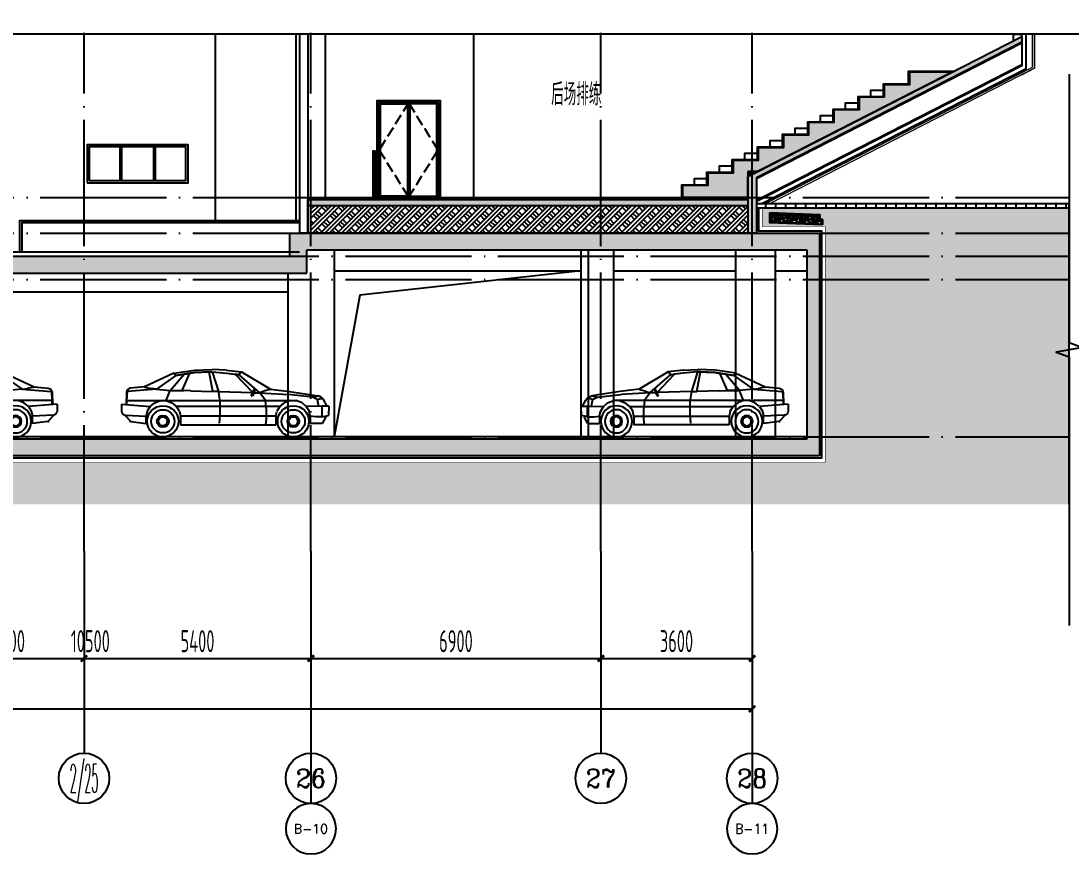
# Model space of a CAD drawing. Extents: x -473190 to 2138458, y -81875 to 2633646.
# Drawn here: x 1338415 to 1363403, y 134599 to 154413 of the extents above; entities that cross this region are included whole.
import ezdxf
from ezdxf.enums import TextEntityAlignment as Align

# ---------------------------------------------------------------- set-up
doc = ezdxf.new("R2010")
doc.units = 0
doc.header["$LTSCALE"] = 1000
doc.linetypes.add('DASH', pattern=[0.35, 0.25, -0.1])
doc.linetypes.add('DOTE', pattern=[2.42, 2, -0.2, 0.02, -0.2])
for name, color, linetype in [('A-DIM_SYMB', 3, 'Continuous'), ('A-PUB_HATCH', 8, 'Continuous'), ('A-ROOM_NAME', 23, 'Continuous'), ('A-S_WALL', 9, 'Continuous'), ('A-S_WINDOW', 4, 'Continuous'), ('A-SURFACE', 6, 'Continuous'), ('A-WALL', 2, 'Continuous'), ('A-可见线', 7, 'Continuous'), ('AXIS', 3, 'Continuous'), ('AXIS_TEXT', 7, 'Continuous'), ('DIM_SYMB', 3, 'Continuous'), ('DOTE', 1, 'DOTE'), ('E_LINE', 7, 'Continuous'), ('HATCH_H', 251, 'Continuous'), ('PUB_HATCH', 8, 'Continuous'), ('铺地１', 44, 'DOTE')]:
    doc.layers.add(name, color=color, linetype=linetype)
doc.layers.add('A-PLAN-DECO', color=150, linetype='Continuous', lineweight=9)
doc.layers.add('A-PLAN-line', color=152, linetype='Continuous', lineweight=5)
doc.styles.add('8B2_02', font='tssdeng.shx', dxfattribs={"width": 0.6, "bigfont": 'TSSDCHN.shx'})
doc.styles.add('_TCH_AXIS', font='COMPLEX', dxfattribs={"bigfont": 'GBCBIG'})
doc.styles.add('_TCH_DIM_T3', font='tssdeng.shx', dxfattribs={"width": 0.564706, "bigfont": '@@@tssdchn.shx'})
doc.styles.add('COMPLEX', font='COMPLEX.shx', dxfattribs={"width": 0.65})
doc.styles.get("Standard").update_dxf_attribs({"font": 'gbenor.shx', "bigfont": 'gbcbig.shx'})
doc.dimstyles.new('_TCH_ARCH&&150', dxfattribs={"dimtxt": 525, "dimasz": 150, "dimexe": 375, "dimexo": 450, "dimgap": 150, "dimtad": 1, "dimdec": 0, "dimzin": 0, "dimdsep": 46, "dimtxsty": '_TCH_DIM_T3', "dimblk": 'ARCHTICK', "dimcen": 0.09, "dimclrt": 7, "dimazin": 2, "dimtfac": 1, "dimtdec": 0, "dimtix": 1, "dimtmove": 2, "dimatfit": 3, "dimfxl": 0, "dimtolj": 1, "dimtzin": 0, "dimarcsym": 0})

# ---------------------------------------------------------------- blocks, each defined once
blk = doc.blocks.new('_AXISO')
blk.add_circle((0, 0), 0.5)
at = {"layer": 'AXIS_TEXT', "style": 'COMPLEX', "width": 1.041667}
blk.add_attdef('A', text='', height=0.56, dxfattribs=at).set_placement((-0.25, -0.28), (0.25, -0.28), align=Align.FIT)
blk = doc.blocks.new('A$C5D3958DE')
at = {"layer": 'A-S_WINDOW'}
for points in [[(0, 0), (2400, 0), (2400, 900), (0, 900)], [(50, 50), (2350, 50), (2350, 850), (50, 850)], [(825, 850), (775, 850), (775, 50), (825, 50)], [(1625, 850), (1575, 850), (1575, 50), (1625, 50)]]:
    blk.add_lwpolyline(points, close=True, dxfattribs=at)
blk = doc.blocks.new('A$C51692D99')
at = {"layer": 'A-S_WALL', "color": 8, "linetype": 'DASH'}
blk.add_lwpolyline([(-750, -50), (-1450, -1175), (-750, -2300), (-50, -1175), (-750, -50)], dxfattribs=at)
at = {"layer": 'A-S_WINDOW'}
for points in [[(-1500, -2300), (-1500, 0), (0, 0), (0, -2300)], [(-1450, -2300), (-1450, -50), (-50, -50), (-50, -2300)], [(-1420, -80), (-780, -80), (-780, -2270), (-1420, -2270)], [(-720, -2270), (-80, -2270), (-80, -80), (-720, -80)]]:
    blk.add_lwpolyline(points, close=True, dxfattribs=at)
blk.add_lwpolyline([(-750, -2300), (-750, -50)], dxfattribs=at)
blk = doc.blocks.new('A$C0F091ED5')
at = {"layer": 'A-PUB_HATCH'}
for points in [[(10533, 8463), (10600, 8390), (16920, 11616), (16920, 11751), (10600, 8525)], [(10400, 8543), (10400, 8474), (10533, 8463), (10600, 8525), (10600, 8543)], [(10533, 8463), (10400, 8474), (10400, 7076), (10600, 7076), (10600, 8390)]]:
    blk.add_hatch(color=256, dxfattribs=at).paths.add_polyline_path(points)
at = {"layer": 'A-S_WALL'}
h = blk.add_hatch(dxfattribs=at)
h.set_pattern_fill('混凝土', color=252, scale=50)
h.set_pattern_definition([(50, (-95741.4, 11596.7), (358.6301, -31.3761), [37.5, -412.5]), (355, (-95741.4, 11596.7), (-69.3757, 376.0961), [30, -330]), (100.4514, (-95711.5, 11594.07), (289.2547, 344.7198), [31.8701, -350.571]), (46.1842, (-95741.4, 11696.7), (533.6205, -82.7595), [56.25, -618.75]), (96.6356, (-95696.9, 11689.8), (467.3314, 487.059), [47.8051, -525.8565]), (351.1842, (-95741.4, 11696.7), (467.331, 487.0593), [45, -495]), (21, (-95691.4, 11671.7), (298.4535, -201.30945), [37.5, -412.5]), (326, (-95691.4, 11671.7), (121.6577, 362.575), [30, -330]), (71.4514, (-95666.5, 11654.9), (420.1113, 161.2652), [31.8701, -350.571]), (37.5, (-95741.39, 11596.69), (6.07993, 166.44693), [0, -326, 0, -335, 0, -331.25]), (7.5, (-95741.39, 11596.69), (131.53477, 197.20586), [0, -191, 0, -318.5, 0, -126.25]), (327.5, (-95852.89, 11596.69), (266.91122, -11.27744), [0, -125, 0, -390, 0, -517.5]), (317.5, (-95902.89, 11596.69), (291.5931, 50.0525), [0, -162.5, 0, -259, 0, -367.5])])
h.paths.add_polyline_path([(-75, 7876), (10400, 7876), (10400, 7776), (10400, 7726), (-75, 7726)])
at = {"layer": 'A-SURFACE'}
h = blk.add_hatch(color=8, dxfattribs=at)
h.dxf.hatch_style = 1
h.paths.add_polyline_path([(8845, 7926), (10397, 7926), (10397, 8423), (15262, 10906), (14245, 10906), (14245, 10606), (13645, 10606), (13645, 10307), (13045, 10306), (13045, 10006), (12445, 10006), (12445, 9706), (11845, 9706), (11845, 9406), (11245, 9406), (11245, 9106), (10645, 9106), (10645, 8806), (10045, 8806), (10045, 8506), (9445, 8506), (9445, 8206), (8845, 8206)])
at = {"layer": 'A-可见线'}
h = blk.add_hatch(dxfattribs=at)
h.set_pattern_fill('夯实土壤', color=8, scale=50)
h.set_pattern_definition([(45, (-95682.4, 11596.7), (-198.697, 198.697), []), (45, (-95577.4, 11596.7), (-198.697, 198.697), []), (45, (-95472.4, 11596.7), (-198.697, 198.697), []), (135, (-95682.4, 11596.7), (-198.697, -198.697), [132.5, -148.5]), (135, (-95629.9, 11649.2), (-198.697, -198.697), [132.5, -148.5]), (135, (-95577.4, 11701.7), (-198.697, -198.697), [132.5, -148.5])])
h.paths.add_polyline_path([(6900, 7726), (0, 7726), (0, 7076), (300, 7076), (6900, 7076)])
h.paths.add_polyline_path([(10400, 7726), (6900, 7726), (6900, 7076), (10200, 7076), (10400, 7076)])
at = {"layer": 'A-DIM_SYMB'}
blk.add_lwpolyline([(20472, 11806), (-31861, 11806), (-31976, 11491), (-32087, 12121), (-32199, 11806), (-84533, 11806)], dxfattribs=at)
at = {"layer": 'A-PLAN-DECO'}
for points in [[(10804, 7776), (17170, 11026), (17170, 11806)], [(17220, 11806), (17220, 10996), (10914, 7776)]]:
    blk.add_lwpolyline(points, dxfattribs=at)
at = {"layer": 'A-PLAN-line'}
for points in [[(16897, 10887), (17170, 11026), (17170, 11806)], [(16920, 10843), (17220, 10996), (17220, 11806)]]:
    blk.add_lwpolyline(points, dxfattribs=at)
at = {"layer": 'A-S_WALL', "color": 7}
blk.add_lwpolyline([(-2275, 7376), (-2275, 11806)], dxfattribs=at)
at = {"layer": 'A-S_WALL'}
for points in [[(-350, 7376), (-350, 11806)], [(350, 7926), (350, 11806)], [(3875, 7926), (3875, 11806)]]:
    blk.add_lwpolyline(points, dxfattribs=at)
at = {"layer": 'A-S_WALL', "color": 5}
blk.add_lwpolyline([(1525, 7926), (1525, 9026), (1475, 9026), (1475, 7926)], close=True, dxfattribs=at)
at = {"layer": 'A-S_WINDOW'}
for points in [[(1575, 7926), (1575, 10226), (3075, 10226), (3075, 7926)], [(-5325, 8276), (-2925, 8276), (-2925, 9176), (-5325, 9176)]]:
    blk.add_lwpolyline(points, close=True, dxfattribs=at)
at = {"layer": 'A-SURFACE'}
blk.add_line((17020, 11667), (17020, 11806), dxfattribs=at)
for points in [[(10718, 7776), (17020, 10994), (17020, 11667)], [(15302, 10926), (15082, 10814), (10397, 8423), (10397, 7926), (8825, 7926), (8825, 8226), (9425, 8226), (9425, 8526), (10025, 8526), (10025, 8826), (10625, 8826), (10625, 9126), (11225, 9126), (11225, 9426), (11825, 9426), (11825, 9726), (12425, 9726), (12425, 10026), (13025, 10026), (13025, 10326), (13625, 10326), (13625, 10626), (14225, 10626), (14225, 10926), (15302, 10926)], [(8845, 7926), (10397, 7926), (10397, 8423), (15262, 10906), (14245, 10906), (14245, 10606), (13645, 10606), (13645, 10307), (13045, 10306), (13045, 10006), (12445, 10006), (12445, 9706), (11845, 9706), (11845, 9406), (11245, 9406), (11245, 9106), (10645, 9106), (10645, 8806), (10045, 8806), (10045, 8506), (9445, 8506), (9445, 8206), (8845, 8206), (8845, 7926)]]:
    blk.add_lwpolyline(points, dxfattribs=at)
at = {"layer": 'A-SURFACE', "color": 8}
for points in [[(13325, 10326), (13325, 10476), (13625, 10476)], [(12725, 10026), (12725, 10176), (13025, 10176)], [(12125, 9726), (12125, 9876), (12425, 9876)], [(11525, 9426), (11525, 9576), (11825, 9576)], [(10925, 9126), (10925, 9276), (11225, 9276)], [(10325, 8826), (10325, 8976), (10625, 8976)], [(9725, 8526), (9725, 8676), (10025, 8676)], [(9125, 8226), (9125, 8376), (9425, 8376)]]:
    blk.add_lwpolyline(points, dxfattribs=at)
at = {"layer": 'A-WALL'}
for p, q in [((-275, 11806), (-275, 7076)), ((-75, 11806), (-275, 11806)), ((-75, 11806), (-75, 7076)), ((10600, 8525), (16920, 11751)), ((16720, 11649), (16720, 11806)), ((16720, 11806), (16920, 11806)), ((16920, 11751), (16920, 11806)), ((16920, 11751), (16920, 11616)), ((10600, 8390), (16920, 11616)), ((10400, 8543), (10400, 8474)), ((10600, 8543), (10400, 8543)), ((10600, 8543), (10600, 8525)), ((10400, 8474), (10400, 7076)), ((10600, 8390), (10600, 7076)), ((-75, 7076), (-275, 7076)), ((10600, 7076), (10400, 7076))]:
    blk.add_line(p, q, dxfattribs=at)
at = {"layer": 'A-可见线', "color": 4}
for p, q in [((16920, 11616), (10600, 8390)), ((16920, 11594), (10600, 8367)), ((16920, 11077), (10600, 7851))]:
    blk.add_line(p, q, dxfattribs=at)
at = {"layer": 'A-可见线'}
blk.add_lwpolyline([(-275, 6626), (-14425, 6626)], dxfattribs=at)
at = {"layer": 'A-可见线', "color": 4}
blk.add_lwpolyline([(16920, 11616), (16920, 11055), (10600, 7829)], dxfattribs=at)
at = {"layer": 'A-可见线', "color": 6}
blk.add_lwpolyline([(-75, 7926), (10400, 7926)], dxfattribs=at)
at = {"layer": 'A-可见线', "color": 8}
for points in [[(-75, 7076), (-75, 7876), (10400, 7876), (10400, 7776), (10400, 7076)], [(-75, 7876), (10400, 7876), (10400, 7776), (10400, 7726), (-75, 7726)]]:
    blk.add_lwpolyline(points, close=True, dxfattribs=at)
at = {"layer": 'A-可见线', "color": 5}
for points in [[(-6925, 6626), (-6925, 7376), (-275, 7376)], [(-6875, 6626), (-6875, 7326), (-275, 7326)]]:
    blk.add_lwpolyline(points, dxfattribs=at)
at = {"layer": 'A-S_WALL'}
for name, p in [('A$C51692D99', (3075, 10228)), ('A$C5D3958DE', (-5325, 8276))]:
    blk.add_blockref(name, p, dxfattribs=at)
at = {"layer": 'A-ROOM_NAME', "style": '8B2_02', "width": 0.6}
blk.add_text('后场排练', height=525, dxfattribs=at).set_placement((5716, 10116))
blk = doc.blocks.new('_ArchTick')
at = {"color": 0, "linetype": 'ByBlock', "const_width": 0.4}
blk.add_lwpolyline([(-0.5, -0.5), (0.5, 0.5)], dxfattribs=at)
blk = doc.blocks.new('*D3423')
at = {"layer": 'AXIS', "color": 0, "lineweight": -2, "transparency": 16777216}
for p, q in [((1336315, 141349), (1336315, 138874)), ((1339915, 141349), (1339915, 138874)), ((1336315, 139249), (1339915, 139249))]:
    blk.add_line(p, q, dxfattribs=at)
at = {"layer": 'Defpoints', "color": 0, "transparency": 16777216}
for p in [(1336315, 141799), (1339915, 141799), (1339915, 139249)]:
    blk.add_point(p, dxfattribs=at)
at = {"layer": 'AXIS', "color": 0, "lineweight": -2, "transparency": 16777216, "xscale": 150, "yscale": 150, "zscale": 150, "rotation": 180}
blk.add_blockref('_ArchTick', (1336315, 139249), dxfattribs=at)
at = {"layer": 'AXIS', "color": 0, "lineweight": -2, "transparency": 16777216, "xscale": 150, "yscale": 150, "zscale": 150}
blk.add_blockref('_ArchTick', (1339915, 139249), dxfattribs=at)
at = {"layer": 'AXIS', "color": 7, "transparency": 16777216, "insert": (1338115, 139661), "char_height": 525, "attachment_point": 5, "style": '_TCH_DIM_T3'}
blk.add_mtext('\\A1;3600', dxfattribs=at)
blk = doc.blocks.new('*D3424')
at = {"layer": 'AXIS', "color": 0, "lineweight": -2, "transparency": 16777216}
for p, q in [((1339915, 141349), (1339915, 138874)), ((1345315, 141349), (1345315, 138874)), ((1339915, 139249), (1345315, 139249))]:
    blk.add_line(p, q, dxfattribs=at)
at = {"layer": 'Defpoints', "color": 0, "transparency": 16777216}
for p in [(1339915, 141799), (1345315, 141799), (1345315, 139249)]:
    blk.add_point(p, dxfattribs=at)
at = {"layer": 'AXIS', "color": 0, "lineweight": -2, "transparency": 16777216, "xscale": 150, "yscale": 150, "zscale": 150, "rotation": 180}
blk.add_blockref('_ArchTick', (1339915, 139249), dxfattribs=at)
at = {"layer": 'AXIS', "color": 0, "lineweight": -2, "transparency": 16777216, "xscale": 150, "yscale": 150, "zscale": 150}
blk.add_blockref('_ArchTick', (1345315, 139249), dxfattribs=at)
at = {"layer": 'AXIS', "color": 7, "transparency": 16777216, "insert": (1342615, 139661), "char_height": 525, "attachment_point": 5, "style": '_TCH_DIM_T3'}
blk.add_mtext('\\A1;5400', dxfattribs=at)
blk = doc.blocks.new('*D3425')
at = {"layer": 'AXIS', "color": 0, "lineweight": -2, "transparency": 16777216}
for p, q in [((1345315, 141349), (1345315, 138874)), ((1352215, 141349), (1352215, 138874)), ((1345315, 139249), (1352215, 139249))]:
    blk.add_line(p, q, dxfattribs=at)
at = {"layer": 'Defpoints', "color": 0, "transparency": 16777216}
for p in [(1345315, 141799), (1352215, 141799), (1352215, 139249)]:
    blk.add_point(p, dxfattribs=at)
at = {"layer": 'AXIS', "color": 0, "lineweight": -2, "transparency": 16777216, "xscale": 150, "yscale": 150, "zscale": 150, "rotation": 180}
blk.add_blockref('_ArchTick', (1345315, 139249), dxfattribs=at)
at = {"layer": 'AXIS', "color": 0, "lineweight": -2, "transparency": 16777216, "xscale": 150, "yscale": 150, "zscale": 150}
blk.add_blockref('_ArchTick', (1352215, 139249), dxfattribs=at)
at = {"layer": 'AXIS', "color": 7, "transparency": 16777216, "insert": (1348765, 139661), "char_height": 525, "attachment_point": 5, "style": '_TCH_DIM_T3'}
blk.add_mtext('\\A1;6900', dxfattribs=at)
blk = doc.blocks.new('*D3426')
at = {"layer": 'AXIS', "color": 0, "lineweight": -2, "transparency": 16777216}
for p, q in [((1352215, 141349), (1352215, 138874)), ((1355815, 141349), (1355815, 138874)), ((1352215, 139249), (1355815, 139249))]:
    blk.add_line(p, q, dxfattribs=at)
at = {"layer": 'Defpoints', "color": 0, "transparency": 16777216}
for p in [(1352215, 141799), (1355815, 141799), (1355815, 139249)]:
    blk.add_point(p, dxfattribs=at)
at = {"layer": 'AXIS', "color": 0, "lineweight": -2, "transparency": 16777216, "xscale": 150, "yscale": 150, "zscale": 150, "rotation": 180}
blk.add_blockref('_ArchTick', (1352215, 139249), dxfattribs=at)
at = {"layer": 'AXIS', "color": 0, "lineweight": -2, "transparency": 16777216, "xscale": 150, "yscale": 150, "zscale": 150}
blk.add_blockref('_ArchTick', (1355815, 139249), dxfattribs=at)
at = {"layer": 'AXIS', "color": 7, "transparency": 16777216, "insert": (1354015, 139661), "char_height": 525, "attachment_point": 5, "style": '_TCH_DIM_T3'}
blk.add_mtext('\\A1;3600', dxfattribs=at)
blk = doc.blocks.new('*D3427')
at = {"layer": 'AXIS', "color": 0, "lineweight": -2, "transparency": 16777216}
for p, q in [((1262645, 141349), (1262645, 137674)), ((1355815, 141349), (1355815, 137674)), ((1262645, 138049), (1355815, 138049))]:
    blk.add_line(p, q, dxfattribs=at)
at = {"layer": 'Defpoints', "color": 0, "transparency": 16777216}
for p in [(1262645, 141799), (1355815, 141799), (1355815, 138049)]:
    blk.add_point(p, dxfattribs=at)
at = {"layer": 'AXIS', "color": 0, "lineweight": -2, "transparency": 16777216, "xscale": 150, "yscale": 150, "zscale": 150, "rotation": 180}
blk.add_blockref('_ArchTick', (1262645, 138049), dxfattribs=at)
at = {"layer": 'AXIS', "color": 0, "lineweight": -2, "transparency": 16777216, "xscale": 150, "yscale": 150, "zscale": 150}
blk.add_blockref('_ArchTick', (1355815, 138049), dxfattribs=at)
at = {"layer": 'AXIS', "color": 7, "transparency": 16777216, "insert": (1309230, 138461), "char_height": 525, "attachment_point": 5, "style": '_TCH_DIM_T3'}
blk.add_mtext('\\A1;93170', dxfattribs=at)
blk = doc.blocks.new('*D3436')
at = {"layer": 'AXIS', "color": 0, "lineweight": -2, "transparency": 16777216}
for p, q in [((1334815, 141349), (1334815, 138874)), ((1345315, 141349), (1345315, 138874)), ((1334815, 139249), (1345315, 139249))]:
    blk.add_line(p, q, dxfattribs=at)
at = {"layer": 'Defpoints', "color": 0, "transparency": 16777216}
for p in [(1334815, 141799), (1345315, 141799), (1345315, 139249)]:
    blk.add_point(p, dxfattribs=at)
at = {"layer": 'AXIS', "color": 0, "lineweight": -2, "transparency": 16777216, "xscale": 150, "yscale": 150, "zscale": 150, "rotation": 180}
blk.add_blockref('_ArchTick', (1334815, 139249), dxfattribs=at)
at = {"layer": 'AXIS', "color": 0, "lineweight": -2, "transparency": 16777216, "xscale": 150, "yscale": 150, "zscale": 150}
blk.add_blockref('_ArchTick', (1345315, 139249), dxfattribs=at)
at = {"layer": 'AXIS', "color": 7, "transparency": 16777216, "insert": (1340065, 139661), "char_height": 525, "attachment_point": 5, "style": '_TCH_DIM_T3'}
blk.add_mtext('\\A1;10500', dxfattribs=at)
blk = doc.blocks.new('*D3437')
at = {"layer": 'AXIS', "color": 0, "lineweight": -2, "transparency": 16777216}
for p, q in [((1345315, 141349), (1345315, 138874)), ((1352215, 141349), (1352215, 138874)), ((1345315, 139249), (1352215, 139249))]:
    blk.add_line(p, q, dxfattribs=at)
at = {"layer": 'Defpoints', "color": 0, "transparency": 16777216}
for p in [(1345315, 141799), (1352215, 141799), (1352215, 139249)]:
    blk.add_point(p, dxfattribs=at)
at = {"layer": 'AXIS', "color": 0, "lineweight": -2, "transparency": 16777216, "xscale": 150, "yscale": 150, "zscale": 150, "rotation": 180}
blk.add_blockref('_ArchTick', (1345315, 139249), dxfattribs=at)
at = {"layer": 'AXIS', "color": 0, "lineweight": -2, "transparency": 16777216, "xscale": 150, "yscale": 150, "zscale": 150}
blk.add_blockref('_ArchTick', (1352215, 139249), dxfattribs=at)
at = {"layer": 'AXIS', "color": 7, "transparency": 16777216, "insert": (1348765, 139661), "char_height": 525, "attachment_point": 5, "style": '_TCH_DIM_T3'}
blk.add_mtext('\\A1;6900', dxfattribs=at)
blk = doc.blocks.new('*D3438')
at = {"layer": 'AXIS', "color": 0, "lineweight": -2, "transparency": 16777216}
for p, q in [((1352215, 141349), (1352215, 138874)), ((1355815, 141349), (1355815, 138874)), ((1352215, 139249), (1355815, 139249))]:
    blk.add_line(p, q, dxfattribs=at)
at = {"layer": 'Defpoints', "color": 0, "transparency": 16777216}
for p in [(1352215, 141799), (1355815, 141799), (1355815, 139249)]:
    blk.add_point(p, dxfattribs=at)
at = {"layer": 'AXIS', "color": 0, "lineweight": -2, "transparency": 16777216, "xscale": 150, "yscale": 150, "zscale": 150, "rotation": 180}
blk.add_blockref('_ArchTick', (1352215, 139249), dxfattribs=at)
at = {"layer": 'AXIS', "color": 0, "lineweight": -2, "transparency": 16777216, "xscale": 150, "yscale": 150, "zscale": 150}
blk.add_blockref('_ArchTick', (1355815, 139249), dxfattribs=at)
at = {"layer": 'AXIS', "color": 7, "transparency": 16777216, "insert": (1354015, 139661), "char_height": 525, "attachment_point": 5, "style": '_TCH_DIM_T3'}
blk.add_mtext('\\A1;3600', dxfattribs=at)
blk = doc.blocks.new('*D3439')
at = {"layer": 'AXIS', "color": 0, "lineweight": -2, "transparency": 16777216}
for p, q in [((1266815, 141349), (1266815, 137674)), ((1355815, 141349), (1355815, 137674)), ((1266815, 138049), (1355815, 138049))]:
    blk.add_line(p, q, dxfattribs=at)
at = {"layer": 'Defpoints', "color": 0, "transparency": 16777216}
for p in [(1266815, 141799), (1355815, 141799), (1355815, 138049)]:
    blk.add_point(p, dxfattribs=at)
at = {"layer": 'AXIS', "color": 0, "lineweight": -2, "transparency": 16777216, "xscale": 150, "yscale": 150, "zscale": 150, "rotation": 180}
blk.add_blockref('_ArchTick', (1266815, 138049), dxfattribs=at)
at = {"layer": 'AXIS', "color": 0, "lineweight": -2, "transparency": 16777216, "xscale": 150, "yscale": 150, "zscale": 150}
blk.add_blockref('_ArchTick', (1355815, 138049), dxfattribs=at)
at = {"layer": 'AXIS', "color": 7, "transparency": 16777216, "insert": (1311315, 138461), "char_height": 525, "attachment_point": 5, "style": '_TCH_DIM_T3'}
blk.add_mtext('\\A1;89000', dxfattribs=at)
blk = doc.blocks.new('$elev$00000063')
for p, q in [((-1095, 1524), (-1792, 1196)), ((-1095, 1524), (-596, 1598)), ((-1041, 1469), (-1095, 1524)), ((-1081, 1510), (-1068, 1497)), ((-1041, 1469), (-590, 1538)), ((-891, 1109), (-713, 1524)), ((-713, 1524), (-849, 1497)), ((-685, 1524), (-713, 1524)), ((-590, 1538), (-685, 1524)), ((-596, 1598), (-183, 1613)), ((-180, 1551), (-590, 1538)), ((-590, 1538), (-249, 1551)), ((-249, 1551), (-180, 1551)), ((-166, 1087), (-249, 1551)), ((154, 1598), (-183, 1613)), ((-180, 1551), (161, 1524)), ((-180, 1551), (-33, 1085)), ((154, 1598), (516, 1551)), ((161, 1524), (462, 1483)), ((161, 1524), (366, 1497)), ((462, 1483), (489, 1524)), ((489, 1524), (516, 1551)), ((516, 1551), (1212, 1142)), ((-1041, 1469), (-1505, 1142)), ((-1177, 1114), (-849, 1497)), ((-1068, 1497), (-1041, 1469)), ((-849, 1497), (-1041, 1469)), ((462, 1483), (366, 1497)), ((784, 1064), (366, 1497)), ((953, 1059), (462, 1483)), ((-2218, 1068), (-2229, 786)), ((-2202, 1087), (-2215, 869)), ((-1505, 1142), (-2202, 1087)), ((-1792, 1196), (-2128, 1164)), ((-1792, 1196), (-1750, 1182)), ((-1750, 1182), (-1628, 1155)), ((-1505, 1142), (-1628, 1155)), ((-1505, 1142), (-1177, 1114)), ((-1273, 869), (-1177, 1114)), ((-1177, 1114), (-891, 1109)), ((-693, 1103), (-1177, 1114)), ((-891, 1109), (-853, 1107)), ((-693, 1103), (-166, 1087)), ((-33, 1085), (-166, 1087)), ((-33, 1085), (782, 1060)), ((746, 983), (779, 1053)), ((751, 987), (789, 1059)), ((779, 1053), (834, 1158)), ((822, 1059), (783, 987)), ((819, 1120), (789, 1059)), ((834, 1158), (819, 1120)), ((835, 1120), (822, 1059)), ((822, 1059), (953, 1059)), ((834, 1158), (835, 1120)), ((1076, 1101), (953, 1059)), ((1090, 869), (953, 1059)), ((953, 1059), (1636, 1019)), ((1172, 1128), (1076, 1101)), ((1212, 1142), (1172, 1128)), ((1212, 1142), (1661, 1087)), ((2210, 950), (1636, 1019)), ((1661, 1087), (2334, 982)), ((-2338, 786), (-2338, 622)), ((-2338, 786), (-1655, 732)), ((-2215, 869), (-2215, 786)), ((-2215, 869), (1814, 869)), ((-1650, 741), (-1546, 814)), ((-1546, 814), (-1409, 869)), ((-1273, 869), (-1136, 814)), ((-1136, 814), (-1027, 732)), ((746, 983), (751, 987)), ((746, 983), (762, 983)), ((783, 987), (762, 983)), ((1431, 732), (1541, 814)), ((1677, 869), (1541, 814)), ((1964, 814), (1814, 869)), ((2060, 732), (1964, 814)), ((2319, 896), (2210, 950)), ((2219, 951), (2327, 973)), ((2319, 896), (2373, 909)), ((2319, 896), (2352, 738)), ((2373, 909), (2456, 923)), ((2556, 735), (2480, 878)), ((-2262, 524), (-2119, 377)), ((-2242, 522), (-1750, 500)), ((-1723, 623), (-1750, 500)), ((-1655, 732), (-1723, 623)), ((-958, 623), (-1027, 732)), ((1431, 732), (-1027, 732)), ((-958, 623), (-931, 500)), ((1337, 499), (1362, 610)), ((1431, 732), (1363, 623)), ((2436, 738), (2060, 732)), ((2060, 732), (2127, 623)), ((2155, 500), (2127, 623)), ((2428, 486), (2587, 520)), ((2596, 735), (2436, 738)), ((2441, 488), (2436, 738)), ((2596, 735), (2587, 520)), ((-2119, 377), (-2147, 377)), ((-2119, 377), (-1750, 322)), ((-1750, 322), (-1750, 500)), ((-931, 500), (-931, 295)), ((1335, 500), (-931, 500)), ((-931, 295), (1335, 295)), ((1335, 500), (1335, 295)), ((2155, 500), (2155, 322)), ((2291, 486), (2155, 500)), ((2437, 322), (2155, 322)), ((2456, 486), (2291, 486)), ((2523, 488), (2437, 322))]:
    blk.add_line(p, q)
for points in [[(-33, 1085, -0.073246), (-13, 336)], [(1079, 868, -0.088107), (1087, 295)]]:
    blk.add_lwpolyline(points, format="xyb")
for centre, radius in [((-1352, 377), 372), ((-1352, 377), 277), ((-1352, 377), 141), ((1751, 377), 372), ((1751, 377), 277), ((1751, 377), 141), ((-1352, 377), 104), ((1751, 377), 104)]:
    blk.add_circle(centre, radius)
for centre, radius, start, end in [((-2118, 1064), 100, 95.5094, 177.8582), ((2303, 784), 200, 27.974, 81.1208), ((-2238, 622), 100, 180, 267.3569)]:
    blk.add_arc(centre, radius, start, end)
at = {"width": 0.8, "flags": 9}
for tag in ['XSIZE', 'YSIZE']:
    blk.add_attdef(tag, (0, 0), '', height=0.5, dxfattribs=at)

msp = doc.modelspace()

# ---------------------------------------------------------------- hatches: boundary and pattern name
at = {"layer": 'A-可见线'}
h = msp.add_hatch(dxfattribs=at)
h.set_pattern_fill('夯实土壤', color=8, scale=50)
h.set_pattern_definition([(45, (1249632.3, -601625.35), (-198.69701, 198.69701), []), (45, (1249737.3, -601625.35), (-198.69701, 198.69701), []), (45, (1249842.3, -601625.35), (-198.69701, 198.69701), []), (135, (1249632.3, -601625.35), (-198.69701, -198.69701), [132.5, -148.5]), (135, (1249684.8, -601572.85), (-198.69701, -198.69701), [132.5, -148.5]), (135, (1249737.3, -601520.35), (-198.69701, -198.69701), [132.5, -148.5])])
h.paths.add_polyline_path([(1356228.9, 149622.8), (1356228.9, 149853.1)], flags=0)
h.paths.add_polyline_path([(1356228.9, 149622.8), (1356228.9, 149853.1), (1357429.1, 149804.6), (1357429.1, 149694.5), (1357494, 149691.3), (1357489.1, 149571.4), (1356228.9, 149622.8), (1356228.9, 149853.1)], flags=16)
h.paths.add_polyline_path([(1180129, 149691.5), (1180129, 149694.5), (1180129, 149804.6), (1180129, 149853.1), (1180129, 149622.8), (1180129, 149648.7), (1180129, 149691.5), (1180129, 149694.5), (1180129, 149804.6)])
h.paths.add_polyline_path([(1262644.5, 143917.7), (1262644.5, 142917.7), (1265214.7, 142917.7), (1265214.7, 142167.7), (1283489.7, 142167.7), (1283489.7, 141367.7), (1292589.7, 141367.7), (1292589.7, 142917.7), (1363361.9, 142917.7), (1363361.9, 149956.8), (1356064.7, 149967.7), (1356064.7, 149517.7), (1357564.7, 149517.7), (1357564.7, 143917.7), (1291589.7, 143917.7), (1291589.7, 142367.7), (1284489.7, 142367.7), (1284489.7, 143167.7), (1266214.7, 143167.7), (1266214.7, 143917.7)])
at = {"layer": 'PUB_HATCH'}
h = msp.add_hatch(dxfattribs=at)
h.set_pattern_fill('天然石材', color=256, scale=8, style=0)
h.set_pattern_definition([(45, (378676.86, 475139.68), (-28.2842826, 28.2842826), []), (45, (378690.77, 475125.317), (-28.2842826, 28.2842826), [15.78948, -9.02256])])
h.paths.add_polyline_path([(1356228.9, 149853.1), (1356228.9, 149833.1), (1357429.1, 149784.6), (1357429.1, 149804.6)])
h = msp.add_hatch(dxfattribs=at)
h.set_pattern_fill('AR-SAND', color=256, scale=10, style=0)
h.set_pattern_definition([(37.5, (378676.86, 475125.317), (-0.80001565, 24.47066187), [0, -19.304, 0, -21.59, 0, -20.6375]), (7.5, (378676.86, 475125.317), (22.4761642, 35.841255), [0, -10.414, 0, -17.399, 0, -6.6675]), (327.5, (378661.24, 475125.317), (39.5496185, 0.07185923), [0, -6.35, 0, -22.86, 0, -29.845]), (317.5, (378661.24, 475125.317), (38.1778226, 11.1464662), [0, -3.175, 0, -14.986, 0, -17.145])])
h.paths.add_polyline_path([(1356228.9, 149833.1), (1356228.9, 149803), (1357429.1, 149754.6), (1357429.1, 149784.6)])
h = msp.add_hatch(dxfattribs=at)
h.set_pattern_fill('混凝土', color=256, scale=10, style=0)
h.set_pattern_definition([(50, (378676.86, 475125.32), (71.7260183, -6.2752135), [7.5, -82.5]), (355, (378676.86, 475125.32), (-13.8751334, 75.2192134), [6, -66]), (100.4514, (378682.84, 475124.794), (57.850938, 68.943954), [6.374019, -70.114211]), (46.1842, (378676.86, 475145.32), (106.724105, -16.5519014), [11.25, -123.75]), (96.6356, (378685.75, 475143.94), (93.466271, 97.411787), [9.561029, -105.1713]), (351.1842, (378676.86, 475145.32), (93.466195, 97.41186), [9, -99]), (21, (378686.86, 475140.32), (59.6907052, -40.261889), [7.5, -82.5]), (326, (378686.86, 475140.32), (24.331533, 72.5150045), [6, -66]), (71.4514, (378691.835, 475136.96), (84.022263, 32.2530497), [6.374019, -70.114211]), (37.5, (378676.86, 475125.317), (1.2159855, 33.2893854), [0, -65.2, 0, -67, 0, -66.25]), (7.5, (378676.86, 475125.317), (26.3069537, 39.4411712), [0, -38.2, 0, -63.7, 0, -25.25]), (327.5, (378654.56, 475125.317), (53.3822436, -2.2554872), [0, -25, 0, -78, 0, -103.5]), (317.5, (378644.56, 475125.317), (58.318617, 10.0104982), [0, -32.5, 0, -51.8, 0, -73.5])])
h.paths.add_polyline_path([(1356228.9, 149743.2), (1356228.9, 149803.3), (1357429.1, 149754.4), (1357429.1, 149694.5)])
h = msp.add_hatch(dxfattribs=at)
h.set_pattern_fill('毛石砌体', color=256, scale=20, angle=357, style=0)
h.set_pattern_definition([(357, (488792.3, 506968.9), (315.28965, 283.88807), [90, -210]), (357, (488973.64, 506989.44), (315.28965, 283.88807), [75, -225]), (357, (488959.44, 507005.2), (315.28965, 283.88807), [60, -240]), (357, (488873.5, 507084.8), (315.28965, 283.88807), [45, -45, 60, -150]), (357, (488874.28, 507099.8), (315.28965, 283.88807), [60, -15, 75, -150]), (357, (488742.6, 507166.77), (315.28965, 283.88807), [75, -225]), (357, (489028, 507166.84), (315.28965, 283.88807), [75, -225]), (87, (488735.54, 507031.96), (-283.88807, 315.28965), [45, -255]), (87, (488792.25, 507254.3), (-283.88807, 315.28965), [30, -270]), (87, (488792.3, 506968.9), (-283.88807, 315.28965), [45, -255]), (87, (488836.4, 507236.96), (-283.88807, 315.28965), [15, -285]), (87, (488845.1, 507116.34), (-283.88807, 315.28965), [45, -255]), (87, (488869.57, 507009.9), (-283.88807, 315.28965), [75, -225]), (87, (488910.52, 507218.06), (-283.88807, 315.28965), [45, -255]), (87, (488934.2, 507096.65), (-283.88807, 315.28965), [60, -240]), (87, (488949.17, 507095.87), (-283.88807, 315.28965), [60, -240]), (87, (488972.07, 506959.48), (-283.88807, 315.28965), [30, -270]), (87, (489019.36, 507002.06), (-283.88807, 315.28965), [75, -225]), (42, (488763.93, 507000.43), (15.700787, 299.58886), [127.2792, -296.98486]), (42, (488794.67, 507013.84), (15.700787, 299.58886), [63.6396, -360.62446]), (42, (488938.12, 507171.55), (15.700787, 299.58886), [84.85281, -339.41124]), (42, (488938.9, 507186.53), (15.700787, 299.58886), [63.6396, -360.62446]), (132, (488832.48, 507162.06), (-299.58886, 15.700787), [21.2133, -403.05076]), (132, (488763.93, 507000.43), (-299.58886, 15.700787), [42.4263, -381.83776]), (132, (488858.51, 507085.6), (-299.58886, 15.700787), [42.4263, -381.83776]), (132, (488937.34, 507156.57), (-299.58886, 15.700787), [42.4263, -381.83776]), (132, (489030.35, 507211.78), (-299.58886, 15.700787), [63.6396, -360.62446]), (132, (489029.57, 507196.8), (-299.58886, 15.700787), [42.4263, -381.83776]), (132, (489016.16, 507227.54), (-299.58886, 15.700787), [42.4263, -381.83776]), (132, (488912.15, 506962.62), (-299.58886, 15.700787), [63.6396, -360.62446]), (23.565051, (489011.45, 507137.66), (299.588859, -15.700787), [33.54, -637.28038]), (23.565051, (488932.62, 507066.69), (299.588859, -15.700787), [33.54, -637.28038]), (23.565051, (488832.48, 507162.06), (299.588859, -15.700787), [67.08, -603.74038]), (23.565051, (488851.38, 507236.18), (299.588859, -15.700787), [67.08, -603.74038]), (23.565051, (488847.46, 507161.28), (299.588859, -15.700787), [67.08, -603.74038]), (23.565051, (489030.35, 507211.78), (299.588859, -15.700787), [67.08, -603.74038]), (23.565051, (488737.89, 507076.9), (299.588859, -15.700787), [100.623, -570.19738]), (23.565051, (488738.68, 507091.88), (299.588859, -15.700787), [100.623, -570.19738]), (23.565051, (488744.96, 507211.71), (299.588859, -15.700787), [100.623, -570.19738]), (60.434949, (488893.97, 507188.88), (15.736235, 299.651349), [33.54, -637.28]), (60.434949, (489028, 507166.84), (15.736235, 299.651349), [33.54, -402.44, 67.08, -167.7]), (60.434949, (488996.47, 507138.45), (15.700786, 299.58886), [67.08, -603.74038]), (60.434949, (488818.28, 507177.83), (15.700786, 299.58886), [67.08, -603.74038]), (60.434949, (488803.3, 507178.61), (15.700786, 299.58886), [67.08, -603.74038]), (60.434949, (488909.73, 507203.08), (15.700786, 299.58886), [100.623, -570.19738]), (113.565051, (488830.91, 507132.1), (15.700787, 299.588859), [33.54, -637.28038]), (113.565051, (489024.07, 507091.94), (15.700787, 299.588859), [33.54, -637.28038]), (113.565051, (488959.44, 507005.2), (15.700787, 299.588859), [67.08, -603.74038]), (113.565051, (488945.25, 507020.97), (15.700787, 299.588859), [67.08, -603.74038]), (113.565051, (488986.2, 507229.11), (15.700787, 299.588859), [67.08, -603.74038]), (113.565051, (488738.68, 507091.88), (15.700787, 299.588859), [67.08, -603.74038]), (113.565051, (488882.19, 506964.19), (15.700787, 299.588859), [100.623, -570.19738]), (150.434949, (488996.47, 507138.45), (-299.58886, 15.700786), [67.08, -603.74038]), (150.434949, (489010.66, 507122.68), (-299.58886, 15.700786), [67.08, -603.74038]), (150.434949, (488778.12, 506984.67), (-299.58886, 15.700786), [33.54, -637.28038]), (150.434949, (488874.28, 507099.79), (-299.58886, 15.700786), [33.54, -637.28038]), (150.434949, (488938.9, 507186.53), (-299.58886, 15.700786), [33.54, -637.28038])])
h.paths.add_polyline_path([(1356228.9, 149743), (1356228.9, 149622.8), (1357488.6, 149571.4), (1357489.1, 149691.5)])
for points in [[(1344814.7, 149367.7), (1345214.7, 148967.7), (1357114.7, 148967.7), (1357414.7, 149367.7)], [(1344814.7, 148817.7), (1345214.7, 148417.7), (1345214.7, 148967.7), (1344814.7, 149367.7)], [(1357414.7, 149367.7), (1357114.7, 148967.7), (1357114.7, 144467.7), (1357414.7, 144067.7)], [(1327764.7, 148817.7), (1327464.7, 148417.7), (1345214.7, 148417.7), (1344814.7, 148817.7)], [(1357414.7, 144067.7), (1357114.7, 144467.7), (1294239.7, 144467.7), (1294073, 144334.3), (1294039.7, 144067.7)]]:
    msp.add_hatch(color=256, dxfattribs=at).paths.add_polyline_path(points)
at = {"layer": '铺地１'}
h = msp.add_hatch(dxfattribs=at)
h.set_pattern_fill('ANSI31', color=256, scale=150, angle=45)
h.set_pattern_definition([(90, (-946763.14, -444080.9), (-238.125, 1e-07), [])])
h.paths.add_polyline_path([(1363361.9, 150067.7), (1355914.7, 150067.7), (1355914.7, 149967.7), (1363361.9, 149967.7)])

# ---------------------------------------------------------------- linework, layer by layer
for p, q in [((1345864.7, 148967.7), (1345864.7, 144517.7)), ((1351739.7, 148967.7), (1351739.7, 144517.7)), ((1351914.7, 148967.7), (1351914.7, 144517.7)), ((1352514.6, 148967.7), (1352514.6, 144517.7)), ((1355414.7, 148967.7), (1355414.7, 144517.7)), ((1356364.7, 148967.7), (1356364.7, 144517.7)), ((1344764.7, 148417.7), (1344764.7, 144517.7)), ((1336614.7, 147967.7), (1344764.7, 147967.7))]:
    msp.add_line(p, q)
at = {"linetype": 'DASH', "ltscale": 0.5, "const_width": 10}
msp.add_lwpolyline([(1356064.7, 149967.7), (1356064.7, 149517.7), (1357564.7, 149517.7), (1357564.7, 143917.7), (1291589.7, 143917.7), (1291589.7, 142367.7), (1284489.7, 142367.7), (1284489.7, 143167.7), (1266214.7, 143167.7), (1266214.7, 143917.7), (1262644.5, 143917.7)], dxfattribs=at)
for points in [[(1355964.7, 149967.7), (1355964.7, 149417.7), (1357464.7, 149417.7), (1357464.7, 144017.7), (1291489.7, 144017.7), (1291489.7, 142467.7), (1284589.7, 142467.7), (1284589.7, 143267.7), (1266314.7, 143267.7), (1266314.7, 144017.7), (1262644.5, 144017.7)], [(1363361.9, 142917.7), (1363361.9, 142917.7), (1363361.9, 149956.8)], [(1345864.7, 148467.7), (1351739.7, 148467.7)], [(1351739.7, 148467.7), (1346475, 147887.6), (1345864.7, 144517.7)], [(1352514.6, 148467.7), (1355414.7, 148467.7)], [(1356364.7, 148467.7), (1357114.7, 148467.7)], [(1357114.7, 144517.7), (1294239.7, 144517.7)]]:
    msp.add_lwpolyline(points)
at = {"layer": 'A-WALL'}
for p, q in [((1344814.7, 149367.7), (1357414.7, 149367.7)), ((1344814.7, 148817.7), (1344814.7, 149367.7)), ((1357414.7, 149367.7), (1357414.7, 144067.7)), ((1345214.7, 148967.7), (1357114.7, 148967.7)), ((1345214.7, 148417.7), (1345214.7, 148967.7)), ((1357114.7, 148967.7), (1357114.7, 144467.7)), ((1327764.7, 148817.7), (1344814.7, 148817.7)), ((1327464.7, 148417.7), (1345214.7, 148417.7)), ((1357114.7, 144467.7), (1294239.7, 144467.7)), ((1357414.7, 144067.7), (1294039.7, 144067.7))]:
    msp.add_line(p, q, dxfattribs=at)
at = {"layer": 'AXIS'}
for p, q in [((1339914.7, 141798.7), (1339914.7, 136998.7)), ((1345314.7, 141798.7), (1345314.7, 135798.7)), ((1345314.7, 141798.7), (1345314.7, 136998.7)), ((1352214.7, 141798.7), (1352214.7, 136998.7)), ((1355814.7, 141798.7), (1355814.7, 135798.7)), ((1355814.7, 141798.7), (1355814.7, 136998.7))]:
    msp.add_line(p, q, dxfattribs=at)
at = {"layer": 'DIM_SYMB'}
msp.add_lwpolyline([(1363361.9, 153150.9), (1363361.9, 146762.6), (1363676.9, 146648), (1363046.9, 146536.9), (1363361.9, 146425.1), (1363361.9, 140036.9)], dxfattribs=at)
at = {"layer": 'DOTE', "color": 16, "linetype": 'DOTE', "ltscale": 1.5}
for p, q in [((1339914.7, 141798.7), (1339914.7, 154134.8)), ((1345314.7, 141798.7), (1345314.7, 154134.8)), ((1352214.7, 141798.7), (1352214.7, 154134.8)), ((1355814.7, 141798.7), (1355814.7, 154134.8))]:
    msp.add_line(p, q, dxfattribs=at)
at = {"layer": 'DOTE', "color": 16, "linetype": 'DOTE', "ltscale": 1.5, "extrusion": (0, 0, -1)}
for points in [[(-1262644.5, 150217.7), (-1363361.9, 150217.7)], [(-1262644.5, 150217.7), (-1361443.9, 150217.7)], [(-1262644.5, 149367.7), (-1363361.9, 149367.7)], [(-1262644.5, 148817.7), (-1363361.9, 148817.7)], [(-1262644.5, 148267.7), (-1363361.9, 148267.7)], [(-1262644.5, 144517.7), (-1363361.9, 144517.7)]]:
    msp.add_lwpolyline(points, dxfattribs=at)
at = {"layer": 'E_LINE'}
for p, q in [((1356228.9, 149853.1), (1357429.1, 149804.6)), ((1356228.9, 149833.1), (1357429.1, 149784.6)), ((1356228.9, 149803), (1357429.1, 149754.6)), ((1356228.9, 149743), (1357489.1, 149691.5)), ((1357429.1, 149804.6), (1357429.1, 149694.5)), ((1357489.1, 149691.5), (1357489.1, 149571.4)), ((1356228.9, 149622.8), (1357488.6, 149571.4))]:
    msp.add_line(p, q, dxfattribs=at)
msp.add_lwpolyline([(1356228.9, 149853.1), (1356228.9, 149622.8), (1357489.1, 149571.4), (1357489.1, 149691.5), (1357429.1, 149694.5), (1357429.1, 149804.6), (1356228.9, 149853.1)], close=True, dxfattribs=at)
at = {"layer": '铺地１', "linetype": 'ByBlock'}
msp.add_lwpolyline([(1363361.9, 150067.7), (1355914.7, 150067.7), (1355914.7, 149967.7), (1363361.9, 149967.7)], close=True, dxfattribs=at)

# ---------------------------------------------------------------- block references
msp.add_blockref('A$C0F091ED5', (1345314.7, 142291.3))
at = {"layer": 'AXIS'}
ref = msp.add_blockref('_AXISO', (1339914.7, 136398.7), dxfattribs=dict(at, xscale=1200, yscale=1200, zscale=1200))
ref.add_attrib('A', '2/25', dxfattribs={"layer": 'AXIS_TEXT', "height": 678.82, "style": '_TCH_AXIS', "width": 0.276316}).set_placement((1339575.3, 136059.3), (1340254.1, 136059.3), align=Align.FIT)
ref = msp.add_blockref('_AXISO', (1345314.7, 136398.7), dxfattribs=dict(at, xscale=1200, yscale=1200, zscale=1200))
ref.add_attrib('A', '26', dxfattribs={"layer": 'AXIS_TEXT', "height": 441.41, "style": '_TCH_AXIS'}).set_placement((1344957.3, 136178), (1345672, 136178), align=Align.FIT)
ref = msp.add_blockref('_AXISO', (1352214.7, 136398.7), dxfattribs=dict(at, xscale=1200, yscale=1200, zscale=1200))
ref.add_attrib('A', '27', dxfattribs={"layer": 'AXIS_TEXT', "height": 441.41, "style": '_TCH_AXIS'}).set_placement((1351857.3, 136178), (1352572, 136178), align=Align.FIT)
ref = msp.add_blockref('_AXISO', (1355814.7, 136398.7), dxfattribs=dict(at, xscale=1200, yscale=1200, zscale=1200))
ref.add_attrib('A', '28', dxfattribs={"layer": 'AXIS_TEXT', "height": 441.41, "style": '_TCH_AXIS'}).set_placement((1355457.3, 136178), (1356172, 136178), align=Align.FIT)
ref = msp.add_blockref('_AXISO', (1345314.7, 135198.7), dxfattribs=dict(at, xscale=-1200, yscale=1200, zscale=1200, rotation=180))
ref.add_attrib('A', 'B-10', dxfattribs={"layer": 'AXIS_TEXT', "height": 221.02, "style": '_TCH_AXIS'}).set_placement((1344909.5, 135088.2), (1345719.9, 135088.2), align=Align.FIT)
ref = msp.add_blockref('_AXISO', (1355814.7, 135198.7), dxfattribs=dict(at, xscale=-1200, yscale=1200, zscale=1200, rotation=180))
ref.add_attrib('A', 'B-11', dxfattribs={"layer": 'AXIS_TEXT', "height": 235.2, "style": '_TCH_AXIS'}).set_placement((1355411.5, 135081.1), (1356217.9, 135081.1), align=Align.FIT)
at = {"layer": 'HATCH_H', "yscale": -1, "rotation": 180.0000000000027}
for p in [(1336935.4, 144512.9, 0), (1354335.4, 144512.9, 0)]:
    msp.add_blockref('$elev$00000063', p, dxfattribs=at)
at = {"layer": 'HATCH_H', "rotation": 359.9999999999973}
msp.add_blockref('$elev$00000063', (1343144, 144512.9, 0), dxfattribs=at)

# ---------------------------------------------------------------- dimensions: what is measured, and where the dimension line sits
at = {"layer": 'AXIS'}
for p1, p2, distance, picture, middle in [((1262644.5, 141798.7), (1355814.7, 141798.7), -3750, '*D3427', (1309229.6, 138461.2)), ((1266814.7, 141798.7), (1355814.7, 141798.7), -3750, '*D3439', (1311314.7, 138461.2)), ((1334814.7, 141798.7), (1345314.7, 141798.7), -2550, '*D3436', (1340064.7, 139661.2)), ((1336314.7, 141798.7), (1339914.7, 141798.7), -2550, '*D3423', (1338114.7, 139661.2)), ((1339914.7, 141798.7), (1345314.7, 141798.7), -2550, '*D3424', (1342614.7, 139661.2)), ((1345314.7, 141798.7), (1352214.7, 141798.7), -2550, '*D3425', (1348764.7, 139661.2)), ((1345314.7, 141798.7), (1352214.7, 141798.7), -2550, '*D3437', (1348764.7, 139661.2)), ((1352214.7, 141798.7), (1355814.7, 141798.7), -2550, '*D3426', (1354014.7, 139661.2)), ((1352214.7, 141798.7), (1355814.7, 141798.7), -2550, '*D3438', (1354014.7, 139661.2))]:
    dim = msp.add_aligned_dim(p1=p1, p2=p2, distance=distance, dimstyle='_TCH_ARCH&&150', dxfattribs=at)
    dim.commit()
    dim.dimension.update_dxf_attribs({"geometry": picture, "text_midpoint": middle})

doc.saveas('drawing.dxf')
